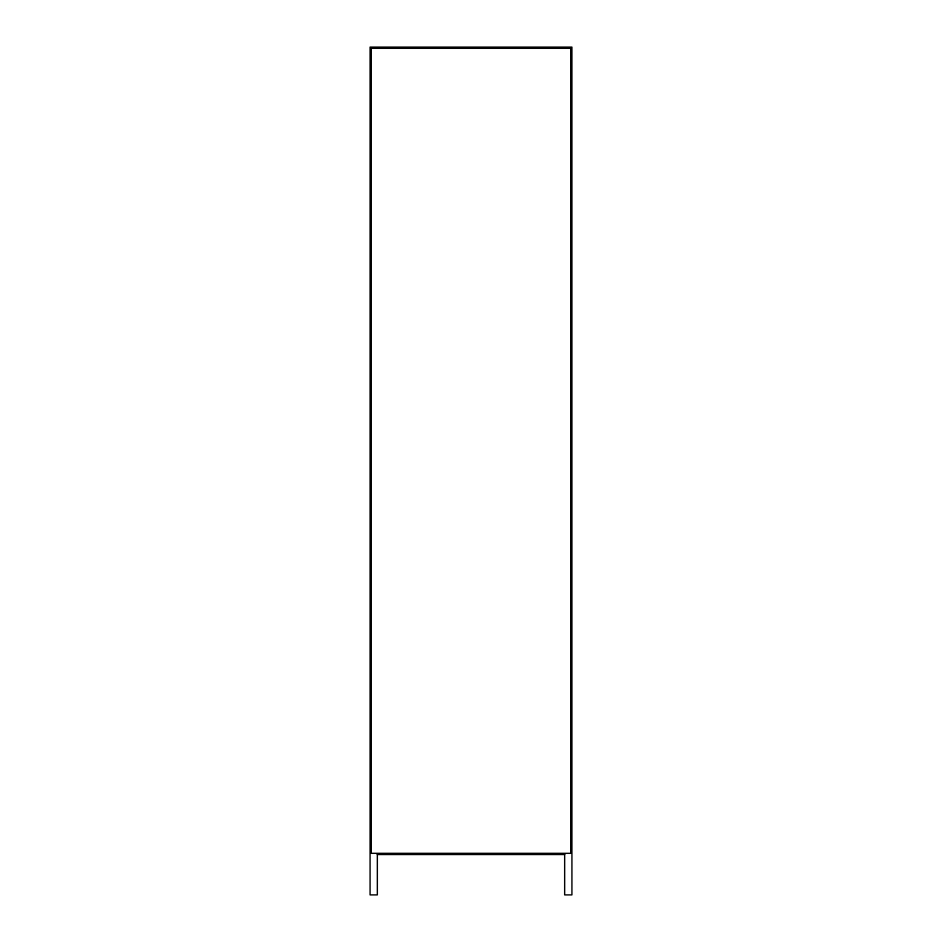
<?xml version="1.0" encoding="UTF-8"?>
<svg xmlns="http://www.w3.org/2000/svg" width="942" height="942" viewBox="0 0 942 942"><rect width="100%" height="100%" fill="white"/><g stroke="black" fill="none" stroke-linecap="round" stroke-linejoin="round"><path stroke-width="1.41" d="M377.342 854.524L564.658 854.524M564.658 853.688L564.658 894.9L571.924 894.9L571.924 47.1L370.076 47.1L370.076 894.9L377.342 894.9L377.342 853.688M570.722 48.313L371.278 48.313L371.278 853.322L570.722 853.322L570.722 48.313"/></g></svg>
